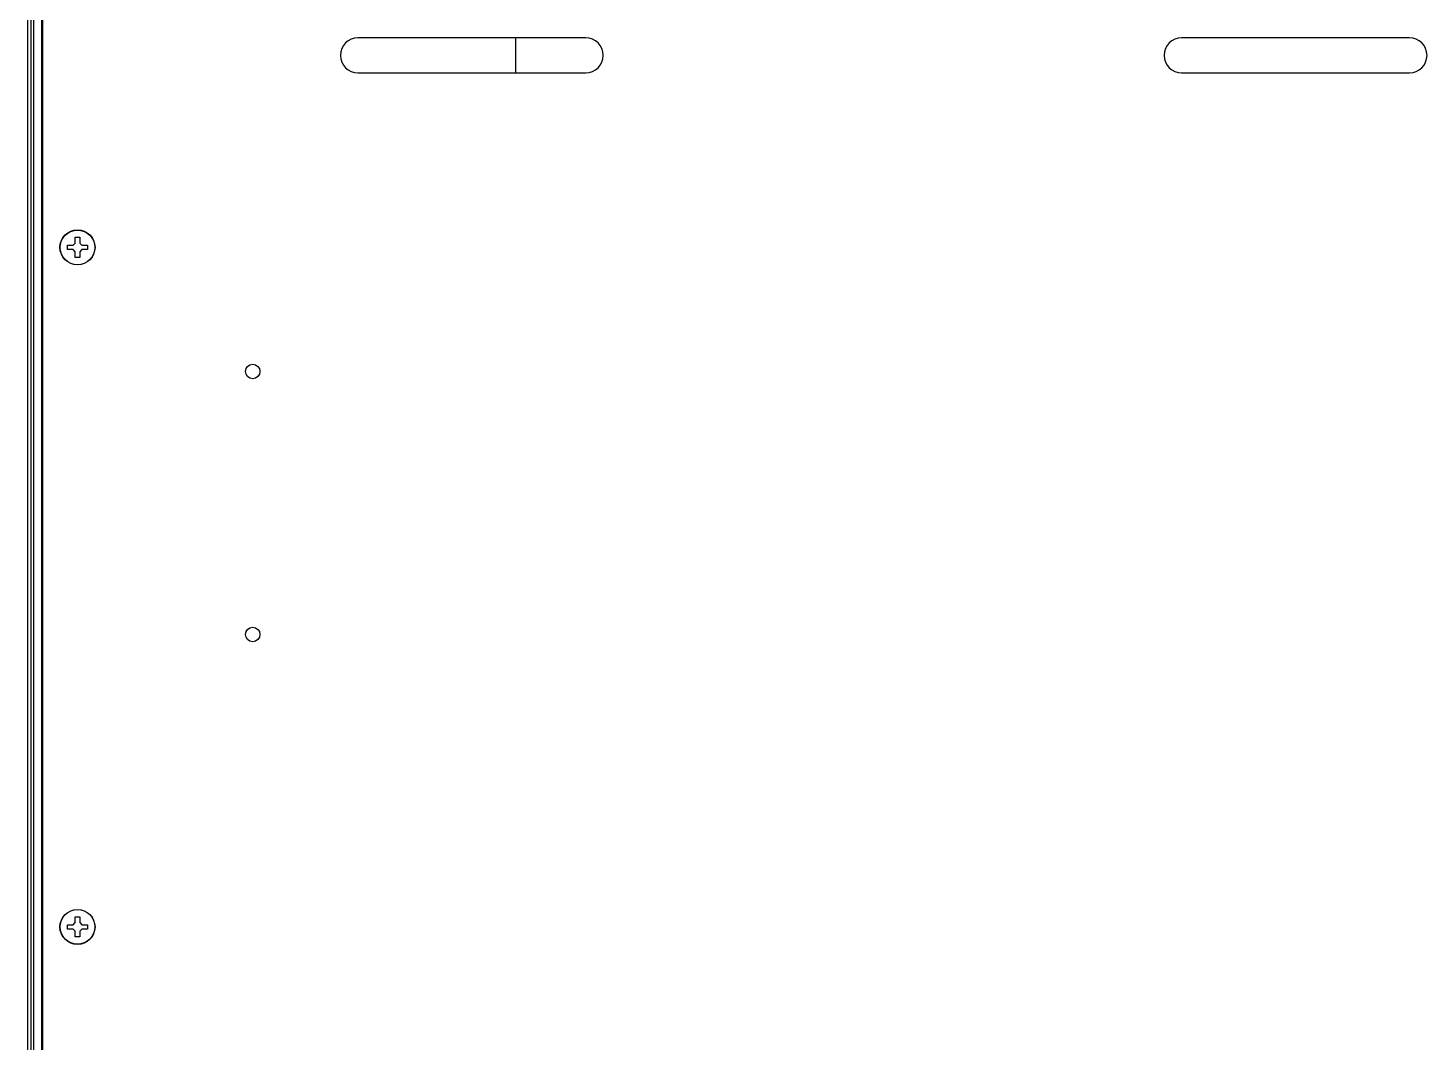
# Model space of a CAD drawing. Header units: millimetres. Extents: x -1686 to 4120, y -1850 to 2563.
# Drawn here: x -5.9 to 313.4, y 2079.9 to 2311.2 of the extents above; entities that cross this region are included whole.
import ezdxf

# ---------------------------------------------------------------- set-up
doc = ezdxf.new("R2010")
doc.units = ezdxf.units.MM
doc.header["$LTSCALE"] = 65.395
doc.layers.get('0').update_dxf_attribs({"linetype": 'CONTINUOUS'})
doc.layers.add('ASSI', color=7, linetype='CONTINUOUS')
doc.layers.add('GEOM', color=7, linetype='CONTINUOUS')

msp = doc.modelspace()

# ---------------------------------------------------------------- linework, layer by layer
at = {"linetype": 'Continuous'}
for p, q in [((105.38, 2308.96), (105.38, 2300.96)), ((3.08, 2260.66), (3.08, 2261.66)), ((3.08, 2261.66), (4.38, 2261.66)), ((4.38, 2260.66), (3.08, 2260.66)), ((4.38, 2261.66), (4.88, 2262.16)), ((4.88, 2260.16), (4.38, 2260.66)), ((4.88, 2262.16), (4.88, 2263.46)), ((4.88, 2263.46), (5.88, 2263.46)), ((5.88, 2263.46), (5.88, 2262.16)), ((5.88, 2262.16), (6.38, 2261.66)), ((6.38, 2260.66), (5.88, 2260.16)), ((6.38, 2261.66), (7.68, 2261.66)), ((7.68, 2260.66), (6.38, 2260.66)), ((7.68, 2261.66), (7.68, 2260.66)), ((4.88, 2258.86), (4.88, 2260.16)), ((5.88, 2258.86), (4.88, 2258.86)), ((5.88, 2260.16), (5.88, 2258.86)), ((4.88, 2107.16), (4.88, 2108.46)), ((4.88, 2108.46), (5.88, 2108.46)), ((5.88, 2108.46), (5.88, 2107.16)), ((3.08, 2105.66), (3.08, 2106.66)), ((3.08, 2106.66), (4.38, 2106.66)), ((4.38, 2105.66), (3.08, 2105.66)), ((4.38, 2106.66), (4.88, 2107.16)), ((4.88, 2105.16), (4.38, 2105.66)), ((4.88, 2103.86), (4.88, 2105.16)), ((5.88, 2107.16), (6.38, 2106.66)), ((6.38, 2105.66), (5.88, 2105.16)), ((5.88, 2105.16), (5.88, 2103.86)), ((6.38, 2106.66), (7.68, 2106.66)), ((7.68, 2105.66), (6.38, 2105.66)), ((7.68, 2106.66), (7.68, 2105.66)), ((5.88, 2103.86), (4.88, 2103.86))]:
    msp.add_line(p, q, dxfattribs=at)
at = {"layer": 'ASSI', "linetype": 'Continuous'}
for centre, radius in [((5.38, 2261.16), 4), ((5.38, 2261.16), 3.95), ((45.38, 2232.86), 1.65), ((45.38, 2172.86), 1.65), ((5.38, 2106.16), 4), ((5.38, 2106.16), 3.95)]:
    msp.add_circle(centre, radius, dxfattribs=at)
at = {"layer": 'GEOM', "linetype": 'Continuous'}
for p, q in [((-5.92, 1672.86), (-5.92, 2434.06)), ((-5.92, 1672.86), (-5.92, 2434.06)), ((-4.62, 1674.46), (-4.62, 2434.86)), ((-5.23, 1675.86), (-5.23, 2431.06)), ((-2.82, 2352.51), (-2.82, 1810.2)), ((-2.62, 2352.08), (-2.62, 1810.63)), ((121.38, 2308.96), (69.38, 2308.96)), ((309.38, 2308.96), (257.38, 2308.96)), ((69.38, 2300.96), (121.38, 2300.96)), ((257.38, 2300.96), (309.38, 2300.96))]:
    msp.add_line(p, q, dxfattribs=at)
for centre, start, end in [((69.38, 2304.96), 90, 270), ((121.38, 2304.96), 270, 90), ((257.38, 2304.96), 90, 270), ((309.38, 2304.96), 270, 90)]:
    msp.add_arc(centre, 4, start, end, dxfattribs=at)

doc.saveas('drawing.dxf')
